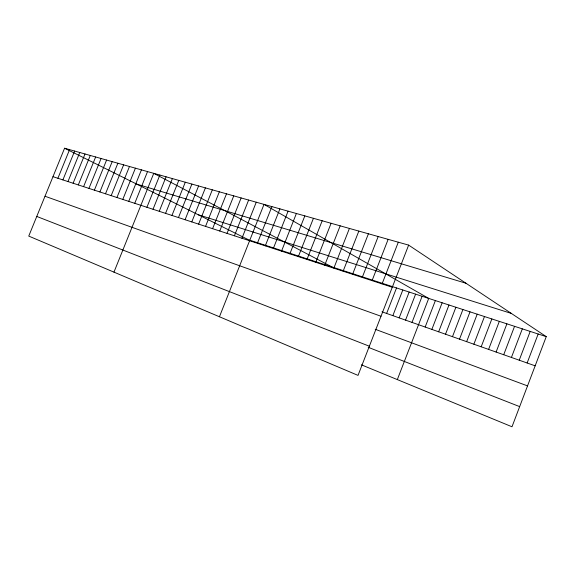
<?xml version="1.0" encoding="UTF-8"?>
<svg xmlns="http://www.w3.org/2000/svg" width="575" height="575" viewBox="0 0 575 575"><rect width="100%" height="100%" fill="white"/><g stroke="black" fill="none" stroke-linecap="round" stroke-linejoin="round"><path stroke-width="0.86" d="M503.714 354.732L514.553 326.327M511.419 357.449L522.323 328.857M519.225 360.202L530.193 331.416M527.138 362.99L538.171 334.01M408.645 245.115L358.024 375.389L28.75 236.088L64.58 148.228L408.645 245.115L546.25 336.634L512.002 426.772L361.402 364.823M473.872 344.209L484.481 316.552M481.189 346.79L491.855 318.945M488.599 349.406L499.323 321.375M496.11 352.051L506.891 323.84M438.653 331.797L448.974 305.002M445.517 334.219L455.903 307.251M452.475 336.67L462.911 309.537M459.518 339.149L470.012 311.844M466.648 341.665L477.2 314.18M405.548 320.124L415.603 294.148M412.009 322.402L422.122 296.269M397.325 379.601L428.713 298.411L264.011 204.384L219.442 316.76M425.169 327.038L435.383 300.581M431.868 329.403L442.139 302.781M382.066 283.906L398.302 242.197M386.623 313.447L396.527 287.946M392.854 315.646L402.809 289.987M399.165 317.874L409.17 292.057M343.124 271.213L358.829 231.085M352.583 274.297L368.417 233.788M362.228 277.438L378.192 236.533M372.054 280.643L388.147 239.344M315.768 262.301L331.099 223.272M324.717 265.219L340.177 225.831M333.838 268.187L349.413 228.433M281.52 251.146L296.384 213.498M289.857 253.862L304.836 215.877M298.339 256.623L313.433 218.299M306.978 259.44L322.187 220.764M241.946 238.244L256.256 202.199M257.37 243.275L271.896 206.605M265.283 245.856L279.917 208.862M273.333 248.472L288.082 211.162M212.592 228.685L226.493 193.818M219.751 231.013L233.752 195.859M227.024 233.385L241.126 197.944M234.42 235.793L248.63 200.05M171.961 215.445L185.287 182.218M178.466 217.566L191.885 184.072M185.078 219.715L198.591 185.962M191.791 221.907L205.397 187.881M198.612 224.128L212.319 189.829M205.548 226.385L219.348 191.806M113.958 272.14L153.755 173.334L331.983 266.958M146.905 207.28L159.872 175.059M153.029 209.271L166.082 176.805M159.246 211.298L172.385 178.581M165.557 213.354L178.789 180.385M105.498 193.789L117.868 163.228M111.176 195.637L123.625 164.853M116.941 197.513L129.476 166.498M122.791 199.424L135.405 168.173M128.728 201.358L141.428 169.869M134.751 203.32L147.545 171.587M73.104 183.231L84.999 153.978M78.308 184.927L90.282 155.466M83.591 186.652L95.644 156.975M88.953 188.392L101.078 158.506M94.386 190.167L106.591 160.058M99.899 191.964L112.19 161.632M57.903 178.279L69.575 149.629M62.898 179.903L74.642 151.06M67.965 181.556L79.781 152.504M136.634 184.086L465.951 283.231M198.282 214.77L511.34 313.418M546.25 336.634L248.745 239.883L64.58 148.228M52.979 176.676L392.279 287.234M382.001 311.822L535.16 365.822M45.001 196.24L381.009 316.243M375.216 329.281L527.534 385.897M36.764 216.444L369.358 346.215M368.208 347.3L519.656 406.618"/></g></svg>
